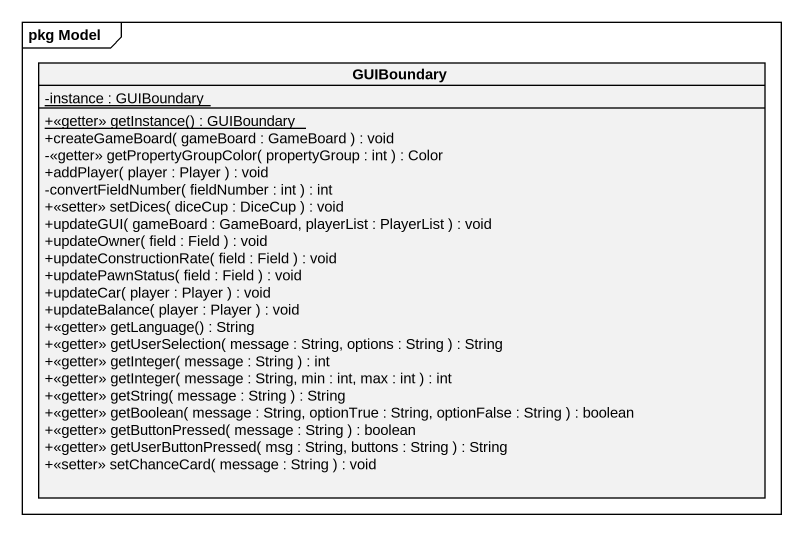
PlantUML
@startuml
mainframe pkg Model
hide circle
hide empty members
skinparam classAttributeIconSize 0
class GUIBoundary {
  {static} -instance : GUIBoundary
  {static} +<<getter>> getInstance() : GUIBoundary
  +createGameBoard( gameBoard : GameBoard ) : void
  -<<getter>> getPropertyGroupColor( propertyGroup : int ) : Color
  +addPlayer( player : Player ) : void
  -convertFieldNumber( fieldNumber : int ) : int
  +<<setter>> setDices( diceCup : DiceCup ) : void
  +updateGUI( gameBoard : GameBoard, playerList : PlayerList ) : void
  +updateOwner( field : Field ) : void
  +updateConstructionRate( field : Field ) : void
  +updatePawnStatus( field : Field ) : void
  +updateCar( player : Player ) : void
  +updateBalance( player : Player ) : void
  +<<getter>> getLanguage() : String
  +<<getter>> getUserSelection( message : String, options : String ) : String
  +<<getter>> getInteger( message : String ) : int
  +<<getter>> getInteger( message : String, min : int, max : int ) : int
  +<<getter>> getString( message : String ) : String
  +<<getter>> getBoolean( message : String, optionTrue : String, optionFalse : String ) : boolean
  +<<getter>> getButtonPressed( message : String ) : boolean
  +<<getter>> getUserButtonPressed( msg : String, buttons : String ) : String
  +<<setter>> setChanceCard( message : String ) : void
}
@enduml
